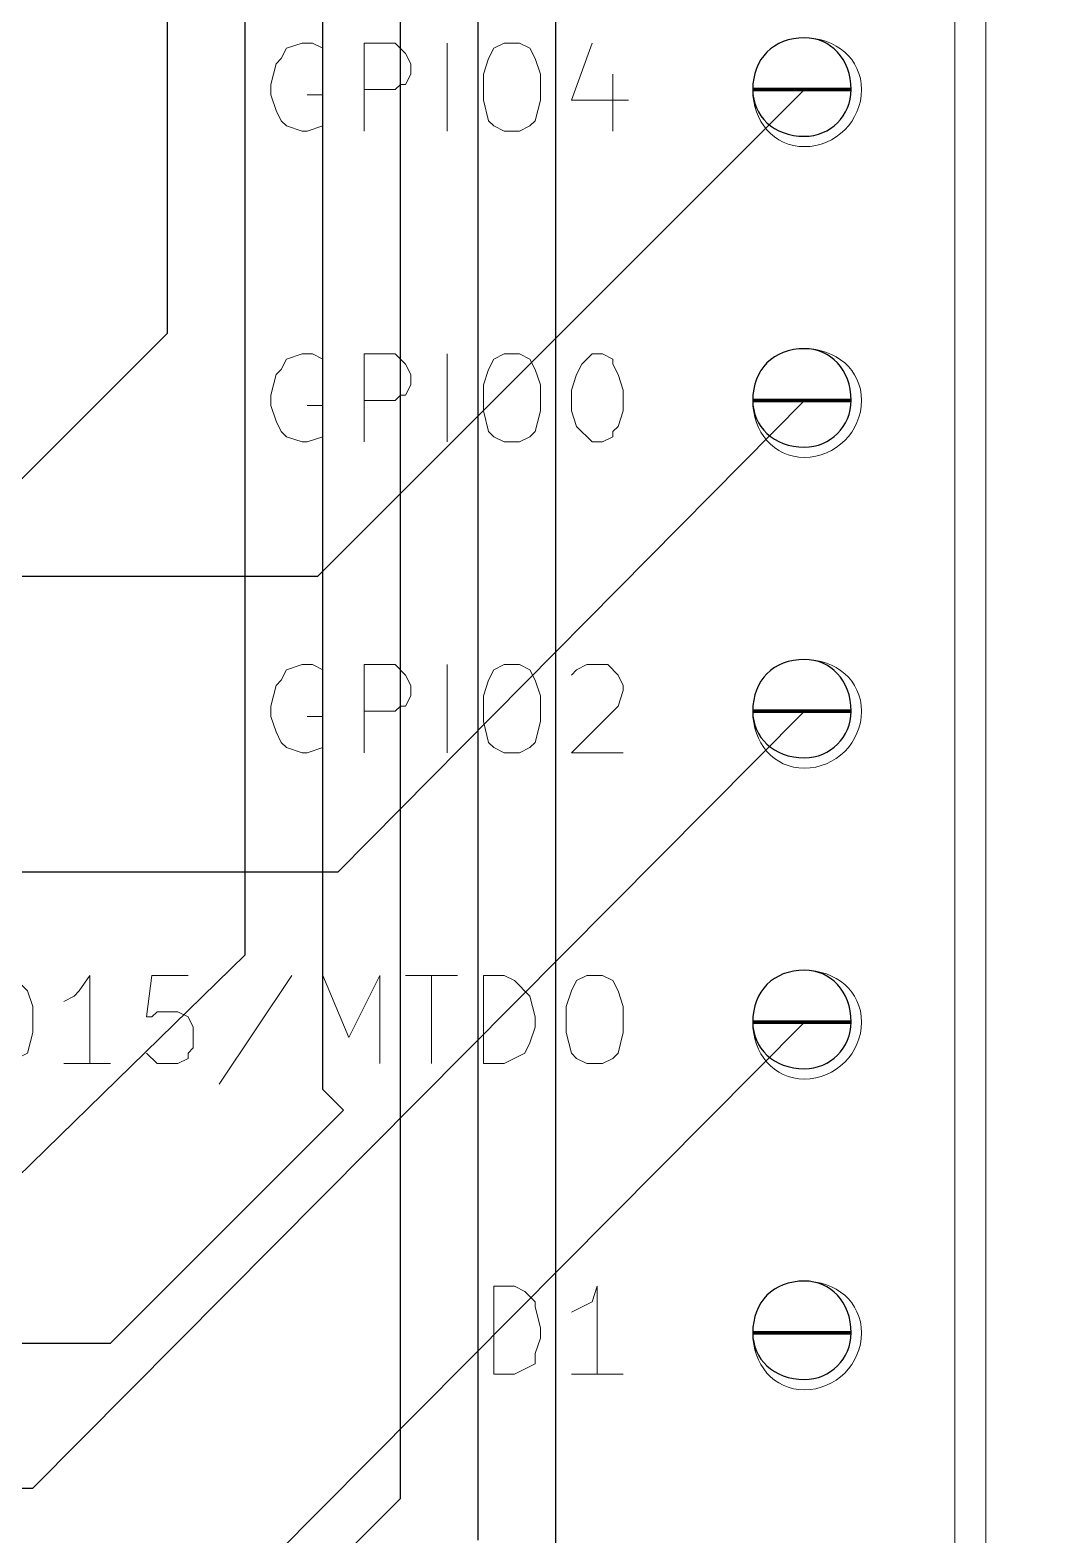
# Model space of a CAD drawing. Header units: centimetres. Extents: x -14.7 to 16.9, y -14.9 to 2.2.
# Drawn here: x -9.094 to -8.251, y -11.931 to -10.701 of the extents above; entities that cross this region are included whole.
import ezdxf

# ---------------------------------------------------------------- set-up
doc = ezdxf.new("R2010")
doc.units = ezdxf.units.CM
doc.header["$MEASUREMENT"] = 0
doc.layers.add('Layer 1', color=7, linetype='Continuous')

msp = doc.modelspace()

# ---------------------------------------------------------------- linework, layer by layer
at = {"layer": 'Layer 1', "lineweight": 53}
msp.add_open_spline([(-13.7, -13.2), (-13.7, -13.2), (-13.7, -6.8), (-13.7, -6.8), (-13.7, -6.8), (-13.7, -6.52386), (-13.47614, -6.3), (-13.2, -6.3), (-13.2, -6.3), (-13.2, -6.3), (-6.8, -6.3), (-6.8, -6.3), (-6.8, -6.3), (-6.52386, -6.3), (-6.3, -6.52386), (-6.3, -6.8), (-6.3, -6.8), (-6.3, -6.8), (-6.3, -13.2), (-6.3, -13.2), (-6.3, -13.2), (-6.3, -13.47614), (-6.52386, -13.7), (-6.8, -13.7), (-6.8, -13.7), (-6.8, -13.7), (-13.2, -13.7), (-13.2, -13.7), (-13.2, -13.7), (-13.47614, -13.7), (-13.7, -13.47614), (-13.7, -13.2)], degree=3, knots=[0, 0, 0, 0, 0.1111111, 0.1111111, 0.1111111, 0.1111111, 0.2222222, 0.2222222, 0.2222222, 0.2222222, 0.3333333, 0.3333333, 0.3333333, 0.3333333, 0.4444444, 0.4444444, 0.4444444, 0.4444444, 0.5555556, 0.5555556, 0.5555556, 0.5555556, 0.6666667, 0.6666667, 0.6666667, 0.6666667, 0.7777778, 0.7777778, 0.7777778, 0.7777778, 1, 1, 1, 1], dxfattribs=at)
at = {"layer": 'Layer 1', "color": 41, "lineweight": 13}
msp.add_open_spline([(-8.31302, -12.38389), (-8.31302, -12.38389), (-8.31302, -7.59599), (-8.31302, -7.59599)], degree=3, dxfattribs=at)
at = {"layer": 'Layer 1', "color": 253, "lineweight": 9}
msp.add_open_spline([(-8.33841, -7.61716), (-8.33841, -7.61716), (-8.33841, -12.35849), (-8.33841, -12.35849)], degree=3, dxfattribs=at)
at = {"layer": 'Layer 1', "color": 22, "lineweight": 25}
for points in [[(-8.98188, -10.94879), (-8.98188, -10.94879), (-8.98188, -9.49676), (-8.98188, -9.49676)], [(-8.91838, -11.45679), (-8.91838, -11.45679), (-8.91838, -9.94126), (-8.91838, -9.94126)], [(-8.85488, -11.56686), (-8.85488, -11.56686), (-8.85488, -10.13176), (-8.85488, -10.13176)], [(-8.79138, -11.90129), (-8.79138, -11.90129), (-8.79138, -10.32226), (-8.79138, -10.32226)], [(-8.72788, -11.93516), (-8.72788, -11.93516), (-8.72788, -10.50429), (-8.72788, -10.50429)], [(-8.66438, -12.12566), (-8.66438, -12.12566), (-8.66438, -10.69479), (-8.66438, -10.69479)], [(-9.18085, -11.14776), (-9.18085, -11.14776), (-8.98188, -10.94879), (-8.98188, -10.94879)], [(-9.10465, -11.63882), (-9.10465, -11.63882), (-8.91838, -11.45679), (-8.91838, -11.45679)], [(-8.83795, -11.58379), (-8.83795, -11.58379), (-8.85488, -11.56686), (-8.85488, -11.56686)], [(-9.02845, -11.77429), (-9.02845, -11.77429), (-8.83795, -11.58379), (-8.83795, -11.58379)], [(-9.48988, -11.77429), (-9.48988, -11.77429), (-9.02845, -11.77429), (-9.02845, -11.77429)], [(-8.91838, -12.02829), (-8.91838, -12.02829), (-8.79138, -11.90129), (-8.79138, -11.90129)]]:
    msp.add_open_spline(points, degree=3, dxfattribs=at)
at = {"layer": 'Layer 1', "color": 40, "lineweight": 5}
for points in [[(-8.41461, -10.74982), (-8.41461, -10.77522), (-8.43578, -10.79639), (-8.46118, -10.79639), (-8.46118, -10.79639), (-8.48658, -10.79639), (-8.50351, -10.77522), (-8.50351, -10.74982), (-8.50351, -10.74982), (-8.50351, -10.72442), (-8.48658, -10.70749), (-8.46118, -10.70749), (-8.46118, -10.70749), (-8.43578, -10.70749), (-8.41461, -10.72442), (-8.41461, -10.74982)], [(-8.41461, -11.00382), (-8.41461, -11.02922), (-8.43578, -11.05039), (-8.46118, -11.05039), (-8.46118, -11.05039), (-8.48658, -11.05039), (-8.50351, -11.02922), (-8.50351, -11.00382), (-8.50351, -11.00382), (-8.50351, -10.97842), (-8.48658, -10.96149), (-8.46118, -10.96149), (-8.46118, -10.96149), (-8.43578, -10.96149), (-8.41461, -10.97842), (-8.41461, -11.00382)], [(-8.41461, -11.25782), (-8.41461, -11.28322), (-8.43578, -11.30439), (-8.46118, -11.30439), (-8.46118, -11.30439), (-8.48658, -11.30439), (-8.50351, -11.28322), (-8.50351, -11.25782), (-8.50351, -11.25782), (-8.50351, -11.23242), (-8.48658, -11.21549), (-8.46118, -11.21549), (-8.46118, -11.21549), (-8.43578, -11.21549), (-8.41461, -11.23242), (-8.41461, -11.25782)], [(-8.41461, -11.51182), (-8.41461, -11.53722), (-8.43578, -11.55839), (-8.46118, -11.55839), (-8.46118, -11.55839), (-8.48658, -11.55839), (-8.50351, -11.53722), (-8.50351, -11.51182), (-8.50351, -11.51182), (-8.50351, -11.48642), (-8.48658, -11.46949), (-8.46118, -11.46949), (-8.46118, -11.46949), (-8.43578, -11.46949), (-8.41461, -11.48642), (-8.41461, -11.51182)], [(-8.41461, -11.76582), (-8.41461, -11.79122), (-8.43578, -11.81239), (-8.46118, -11.81239), (-8.46118, -11.81239), (-8.48658, -11.81239), (-8.50351, -11.79122), (-8.50351, -11.76582), (-8.50351, -11.76582), (-8.50351, -11.74042), (-8.48658, -11.72349), (-8.46118, -11.72349), (-8.46118, -11.72349), (-8.43578, -11.72349), (-8.41461, -11.74042), (-8.41461, -11.76582)]]:
    msp.add_open_spline(points, degree=3, knots=[0, 0, 0, 0, 0.2, 0.2, 0.2, 0.2, 0.4, 0.4, 0.4, 0.4, 0.6, 0.6, 0.6, 0.6, 1, 1, 1, 1], dxfattribs=at)
at = {"layer": 'Layer 1'}
for points in [[(-8.42308, -10.74982), (-8.42308, -10.77099), (-8.44001, -10.78792), (-8.46118, -10.78792), (-8.46118, -10.78792), (-8.48658, -10.78792), (-8.50351, -10.77099), (-8.50351, -10.74982), (-8.50351, -10.74982), (-8.50351, -10.72442), (-8.48658, -10.70749), (-8.46118, -10.70749), (-8.46118, -10.70749), (-8.44001, -10.70749), (-8.42308, -10.72442), (-8.42308, -10.74982)], [(-8.42308, -11.00382), (-8.42308, -11.02499), (-8.44001, -11.04192), (-8.46118, -11.04192), (-8.46118, -11.04192), (-8.48658, -11.04192), (-8.50351, -11.02499), (-8.50351, -11.00382), (-8.50351, -11.00382), (-8.50351, -10.97842), (-8.48658, -10.96149), (-8.46118, -10.96149), (-8.46118, -10.96149), (-8.44001, -10.96149), (-8.42308, -10.97842), (-8.42308, -11.00382)], [(-8.42308, -11.25782), (-8.42308, -11.27899), (-8.44001, -11.29592), (-8.46118, -11.29592), (-8.46118, -11.29592), (-8.48658, -11.29592), (-8.50351, -11.27899), (-8.50351, -11.25782), (-8.50351, -11.25782), (-8.50351, -11.23242), (-8.48658, -11.21549), (-8.46118, -11.21549), (-8.46118, -11.21549), (-8.44001, -11.21549), (-8.42308, -11.23242), (-8.42308, -11.25782)], [(-8.42308, -11.51182), (-8.42308, -11.53299), (-8.44001, -11.54992), (-8.46118, -11.54992), (-8.46118, -11.54992), (-8.48658, -11.54992), (-8.50351, -11.53299), (-8.50351, -11.51182), (-8.50351, -11.51182), (-8.50351, -11.48642), (-8.48658, -11.46949), (-8.46118, -11.46949), (-8.46118, -11.46949), (-8.44001, -11.46949), (-8.42308, -11.48642), (-8.42308, -11.51182)], [(-8.42308, -11.76582), (-8.42308, -11.78699), (-8.44001, -11.80392), (-8.46118, -11.80392), (-8.46118, -11.80392), (-8.48658, -11.80392), (-8.50351, -11.78699), (-8.50351, -11.76582), (-8.50351, -11.76582), (-8.50351, -11.74042), (-8.48658, -11.72349), (-8.46118, -11.72349), (-8.46118, -11.72349), (-8.44001, -11.72349), (-8.42308, -11.74042), (-8.42308, -11.76582)]]:
    msp.add_open_spline(points, degree=3, knots=[0, 0, 0, 0, 0.2, 0.2, 0.2, 0.2, 0.4, 0.4, 0.4, 0.4, 0.6, 0.6, 0.6, 0.6, 1, 1, 1, 1], dxfattribs=at)
at = {"layer": 'Layer 1', "color": 41, "lineweight": 18}
for points, knots in [([(-8.85488, -10.71596), (-8.85488, -10.71596), (-8.86335, -10.71172), (-8.86335, -10.71172), (-8.86335, -10.71172), (-8.86335, -10.71172), (-8.87182, -10.71172), (-8.87182, -10.71172), (-8.87182, -10.71172), (-8.87182, -10.71172), (-8.88452, -10.71596), (-8.88452, -10.71596), (-8.88452, -10.71596), (-8.88452, -10.71596), (-8.88875, -10.72442), (-8.88875, -10.72442), (-8.88875, -10.72442), (-8.88875, -10.72442), (-8.89298, -10.72866), (-8.89298, -10.72866), (-8.89298, -10.72866), (-8.89298, -10.72866), (-8.89722, -10.74559), (-8.89722, -10.74559), (-8.89722, -10.74559), (-8.89722, -10.74559), (-8.89722, -10.75406), (-8.89722, -10.75406), (-8.89722, -10.75406), (-8.89722, -10.75406), (-8.89298, -10.76676), (-8.89298, -10.76676), (-8.89298, -10.76676), (-8.89298, -10.76676), (-8.88875, -10.77522), (-8.88875, -10.77522), (-8.88875, -10.77522), (-8.88875, -10.77522), (-8.88452, -10.77946), (-8.88452, -10.77946), (-8.88452, -10.77946), (-8.88452, -10.77946), (-8.87182, -10.78369), (-8.87182, -10.78369), (-8.87182, -10.78369), (-8.87182, -10.78369), (-8.86758, -10.78369), (-8.86758, -10.78369), (-8.86758, -10.78369), (-8.86758, -10.78369), (-8.85488, -10.77946), (-8.85488, -10.77946), (-8.85488, -10.77946), (-8.85488, -10.77946), (-8.85488, -10.75406), (-8.85488, -10.75406), (-8.85488, -10.75406), (-8.85488, -10.75406), (-8.86758, -10.75406), (-8.86758, -10.75406)], [0, 0, 0, 0, 0.0625, 0.0625, 0.0625, 0.0625, 0.125, 0.125, 0.125, 0.125, 0.1875, 0.1875, 0.1875, 0.1875, 0.25, 0.25, 0.25, 0.25, 0.3125, 0.3125, 0.3125, 0.3125, 0.375, 0.375, 0.375, 0.375, 0.4375, 0.4375, 0.4375, 0.4375, 0.5, 0.5, 0.5, 0.5, 0.5625, 0.5625, 0.5625, 0.5625, 0.625, 0.625, 0.625, 0.625, 0.6875, 0.6875, 0.6875, 0.6875, 0.75, 0.75, 0.75, 0.75, 0.8125, 0.8125, 0.8125, 0.8125, 0.875, 0.875, 0.875, 0.875, 1, 1, 1, 1]), ([(-8.82101, -10.78369), (-8.82101, -10.78369), (-8.82101, -10.71172), (-8.82101, -10.71172), (-8.82101, -10.71172), (-8.82101, -10.71172), (-8.79561, -10.71172), (-8.79561, -10.71172), (-8.79561, -10.71172), (-8.79561, -10.71172), (-8.78715, -10.72019), (-8.78715, -10.72019), (-8.78715, -10.72019), (-8.78715, -10.72019), (-8.78291, -10.72866), (-8.78291, -10.72866), (-8.78291, -10.72866), (-8.78291, -10.72866), (-8.78291, -10.73712), (-8.78291, -10.73712), (-8.78291, -10.73712), (-8.78291, -10.73712), (-8.78715, -10.74559), (-8.78715, -10.74559), (-8.78715, -10.74559), (-8.78715, -10.74559), (-8.79138, -10.74559), (-8.79138, -10.74559), (-8.79138, -10.74559), (-8.79138, -10.74559), (-8.79561, -10.74982), (-8.79561, -10.74982), (-8.79561, -10.74982), (-8.79561, -10.74982), (-8.82101, -10.74982), (-8.82101, -10.74982)], [0, 0, 0, 0, 0.1, 0.1, 0.1, 0.1, 0.2, 0.2, 0.2, 0.2, 0.3, 0.3, 0.3, 0.3, 0.4, 0.4, 0.4, 0.4, 0.5, 0.5, 0.5, 0.5, 0.6, 0.6, 0.6, 0.6, 0.7, 0.7, 0.7, 0.7, 0.8, 0.8, 0.8, 0.8, 1, 1, 1, 1]), ([(-8.70672, -10.71172), (-8.70672, -10.71172), (-8.69402, -10.71172), (-8.69402, -10.71172), (-8.69402, -10.71172), (-8.69402, -10.71172), (-8.68555, -10.71596), (-8.68555, -10.71596), (-8.68555, -10.71596), (-8.68555, -10.71596), (-8.68132, -10.72442), (-8.68132, -10.72442), (-8.68132, -10.72442), (-8.68132, -10.72442), (-8.67708, -10.73712), (-8.67708, -10.73712), (-8.67708, -10.73712), (-8.67708, -10.73712), (-8.67708, -10.75829), (-8.67708, -10.75829), (-8.67708, -10.75829), (-8.67708, -10.75829), (-8.68132, -10.77522), (-8.68132, -10.77522), (-8.68132, -10.77522), (-8.68132, -10.77522), (-8.68555, -10.77946), (-8.68555, -10.77946), (-8.68555, -10.77946), (-8.68555, -10.77946), (-8.69402, -10.78369), (-8.69402, -10.78369), (-8.69402, -10.78369), (-8.69402, -10.78369), (-8.70672, -10.78369), (-8.70672, -10.78369), (-8.70672, -10.78369), (-8.70672, -10.78369), (-8.71518, -10.77946), (-8.71518, -10.77946), (-8.71518, -10.77946), (-8.71518, -10.77946), (-8.71942, -10.77522), (-8.71942, -10.77522), (-8.71942, -10.77522), (-8.71942, -10.77522), (-8.72365, -10.75829), (-8.72365, -10.75829), (-8.72365, -10.75829), (-8.72365, -10.75829), (-8.72365, -10.73712), (-8.72365, -10.73712), (-8.72365, -10.73712), (-8.72365, -10.73712), (-8.71942, -10.72442), (-8.71942, -10.72442), (-8.71942, -10.72442), (-8.71942, -10.72442), (-8.71518, -10.71596), (-8.71518, -10.71596), (-8.71518, -10.71596), (-8.71518, -10.71596), (-8.70672, -10.71172), (-8.70672, -10.71172)], [0, 0, 0, 0, 0.0588235, 0.0588235, 0.0588235, 0.0588235, 0.1176471, 0.1176471, 0.1176471, 0.1176471, 0.1764706, 0.1764706, 0.1764706, 0.1764706, 0.2352941, 0.2352941, 0.2352941, 0.2352941, 0.2941176, 0.2941176, 0.2941176, 0.2941176, 0.3529412, 0.3529412, 0.3529412, 0.3529412, 0.4117647, 0.4117647, 0.4117647, 0.4117647, 0.4705882, 0.4705882, 0.4705882, 0.4705882, 0.5294118, 0.5294118, 0.5294118, 0.5294118, 0.5882353, 0.5882353, 0.5882353, 0.5882353, 0.6470588, 0.6470588, 0.6470588, 0.6470588, 0.7058824, 0.7058824, 0.7058824, 0.7058824, 0.7647059, 0.7647059, 0.7647059, 0.7647059, 0.8235294, 0.8235294, 0.8235294, 0.8235294, 0.8823529, 0.8823529, 0.8823529, 0.8823529, 1, 1, 1, 1]), ([(-8.63475, -10.71172), (-8.63475, -10.71172), (-8.65168, -10.75829), (-8.65168, -10.75829), (-8.65168, -10.75829), (-8.65168, -10.75829), (-8.60512, -10.75829), (-8.60512, -10.75829)], [0, 0, 0, 0, 0.3333333, 0.3333333, 0.3333333, 0.3333333, 1, 1, 1, 1]), ([(-8.85488, -10.96996), (-8.85488, -10.96996), (-8.86335, -10.96572), (-8.86335, -10.96572), (-8.86335, -10.96572), (-8.86335, -10.96572), (-8.87182, -10.96572), (-8.87182, -10.96572), (-8.87182, -10.96572), (-8.87182, -10.96572), (-8.88452, -10.96996), (-8.88452, -10.96996), (-8.88452, -10.96996), (-8.88452, -10.96996), (-8.88875, -10.97842), (-8.88875, -10.97842), (-8.88875, -10.97842), (-8.88875, -10.97842), (-8.89298, -10.98266), (-8.89298, -10.98266), (-8.89298, -10.98266), (-8.89298, -10.98266), (-8.89722, -10.99959), (-8.89722, -10.99959), (-8.89722, -10.99959), (-8.89722, -10.99959), (-8.89722, -11.00806), (-8.89722, -11.00806), (-8.89722, -11.00806), (-8.89722, -11.00806), (-8.89298, -11.02076), (-8.89298, -11.02076), (-8.89298, -11.02076), (-8.89298, -11.02076), (-8.88875, -11.02922), (-8.88875, -11.02922), (-8.88875, -11.02922), (-8.88875, -11.02922), (-8.88452, -11.03346), (-8.88452, -11.03346), (-8.88452, -11.03346), (-8.88452, -11.03346), (-8.87182, -11.03769), (-8.87182, -11.03769), (-8.87182, -11.03769), (-8.87182, -11.03769), (-8.86758, -11.03769), (-8.86758, -11.03769), (-8.86758, -11.03769), (-8.86758, -11.03769), (-8.85488, -11.03346), (-8.85488, -11.03346), (-8.85488, -11.03346), (-8.85488, -11.03346), (-8.85488, -11.00806), (-8.85488, -11.00806), (-8.85488, -11.00806), (-8.85488, -11.00806), (-8.86758, -11.00806), (-8.86758, -11.00806)], [0, 0, 0, 0, 0.0625, 0.0625, 0.0625, 0.0625, 0.125, 0.125, 0.125, 0.125, 0.1875, 0.1875, 0.1875, 0.1875, 0.25, 0.25, 0.25, 0.25, 0.3125, 0.3125, 0.3125, 0.3125, 0.375, 0.375, 0.375, 0.375, 0.4375, 0.4375, 0.4375, 0.4375, 0.5, 0.5, 0.5, 0.5, 0.5625, 0.5625, 0.5625, 0.5625, 0.625, 0.625, 0.625, 0.625, 0.6875, 0.6875, 0.6875, 0.6875, 0.75, 0.75, 0.75, 0.75, 0.8125, 0.8125, 0.8125, 0.8125, 0.875, 0.875, 0.875, 0.875, 1, 1, 1, 1]), ([(-8.82101, -11.03769), (-8.82101, -11.03769), (-8.82101, -10.96572), (-8.82101, -10.96572), (-8.82101, -10.96572), (-8.82101, -10.96572), (-8.79561, -10.96572), (-8.79561, -10.96572), (-8.79561, -10.96572), (-8.79561, -10.96572), (-8.78715, -10.97419), (-8.78715, -10.97419), (-8.78715, -10.97419), (-8.78715, -10.97419), (-8.78291, -10.98266), (-8.78291, -10.98266), (-8.78291, -10.98266), (-8.78291, -10.98266), (-8.78291, -10.99112), (-8.78291, -10.99112), (-8.78291, -10.99112), (-8.78291, -10.99112), (-8.78715, -10.99959), (-8.78715, -10.99959), (-8.78715, -10.99959), (-8.78715, -10.99959), (-8.79138, -10.99959), (-8.79138, -10.99959), (-8.79138, -10.99959), (-8.79138, -10.99959), (-8.79561, -11.00382), (-8.79561, -11.00382), (-8.79561, -11.00382), (-8.79561, -11.00382), (-8.82101, -11.00382), (-8.82101, -11.00382)], [0, 0, 0, 0, 0.1, 0.1, 0.1, 0.1, 0.2, 0.2, 0.2, 0.2, 0.3, 0.3, 0.3, 0.3, 0.4, 0.4, 0.4, 0.4, 0.5, 0.5, 0.5, 0.5, 0.6, 0.6, 0.6, 0.6, 0.7, 0.7, 0.7, 0.7, 0.8, 0.8, 0.8, 0.8, 1, 1, 1, 1]), ([(-8.70672, -10.96572), (-8.70672, -10.96572), (-8.69402, -10.96572), (-8.69402, -10.96572), (-8.69402, -10.96572), (-8.69402, -10.96572), (-8.68555, -10.96996), (-8.68555, -10.96996), (-8.68555, -10.96996), (-8.68555, -10.96996), (-8.68132, -10.97842), (-8.68132, -10.97842), (-8.68132, -10.97842), (-8.68132, -10.97842), (-8.67708, -10.99112), (-8.67708, -10.99112), (-8.67708, -10.99112), (-8.67708, -10.99112), (-8.67708, -11.01229), (-8.67708, -11.01229), (-8.67708, -11.01229), (-8.67708, -11.01229), (-8.68132, -11.02922), (-8.68132, -11.02922), (-8.68132, -11.02922), (-8.68132, -11.02922), (-8.68555, -11.03346), (-8.68555, -11.03346), (-8.68555, -11.03346), (-8.68555, -11.03346), (-8.69402, -11.03769), (-8.69402, -11.03769), (-8.69402, -11.03769), (-8.69402, -11.03769), (-8.70672, -11.03769), (-8.70672, -11.03769), (-8.70672, -11.03769), (-8.70672, -11.03769), (-8.71518, -11.03346), (-8.71518, -11.03346), (-8.71518, -11.03346), (-8.71518, -11.03346), (-8.71942, -11.02922), (-8.71942, -11.02922), (-8.71942, -11.02922), (-8.71942, -11.02922), (-8.72365, -11.01229), (-8.72365, -11.01229), (-8.72365, -11.01229), (-8.72365, -11.01229), (-8.72365, -10.99112), (-8.72365, -10.99112), (-8.72365, -10.99112), (-8.72365, -10.99112), (-8.71942, -10.97842), (-8.71942, -10.97842), (-8.71942, -10.97842), (-8.71942, -10.97842), (-8.71518, -10.96996), (-8.71518, -10.96996), (-8.71518, -10.96996), (-8.71518, -10.96996), (-8.70672, -10.96572), (-8.70672, -10.96572)], [0, 0, 0, 0, 0.0588235, 0.0588235, 0.0588235, 0.0588235, 0.1176471, 0.1176471, 0.1176471, 0.1176471, 0.1764706, 0.1764706, 0.1764706, 0.1764706, 0.2352941, 0.2352941, 0.2352941, 0.2352941, 0.2941176, 0.2941176, 0.2941176, 0.2941176, 0.3529412, 0.3529412, 0.3529412, 0.3529412, 0.4117647, 0.4117647, 0.4117647, 0.4117647, 0.4705882, 0.4705882, 0.4705882, 0.4705882, 0.5294118, 0.5294118, 0.5294118, 0.5294118, 0.5882353, 0.5882353, 0.5882353, 0.5882353, 0.6470588, 0.6470588, 0.6470588, 0.6470588, 0.7058824, 0.7058824, 0.7058824, 0.7058824, 0.7647059, 0.7647059, 0.7647059, 0.7647059, 0.8235294, 0.8235294, 0.8235294, 0.8235294, 0.8823529, 0.8823529, 0.8823529, 0.8823529, 1, 1, 1, 1]), ([(-8.63475, -10.96572), (-8.63475, -10.96572), (-8.62628, -10.96572), (-8.62628, -10.96572), (-8.62628, -10.96572), (-8.62628, -10.96572), (-8.61781, -10.96996), (-8.61781, -10.96996), (-8.61781, -10.96996), (-8.61781, -10.96996), (-8.61781, -10.97419), (-8.61781, -10.97419), (-8.61781, -10.97419), (-8.61781, -10.97419), (-8.61358, -10.98266), (-8.61358, -10.98266), (-8.61358, -10.98266), (-8.61358, -10.98266), (-8.60935, -10.99536), (-8.60935, -10.99536), (-8.60935, -10.99536), (-8.60935, -10.99536), (-8.60935, -11.01229), (-8.60935, -11.01229), (-8.60935, -11.01229), (-8.60935, -11.01229), (-8.61358, -11.02499), (-8.61358, -11.02499), (-8.61358, -11.02499), (-8.61358, -11.02499), (-8.61781, -11.02922), (-8.61781, -11.02922), (-8.61781, -11.02922), (-8.61781, -11.02922), (-8.61781, -11.03346), (-8.61781, -11.03346), (-8.61781, -11.03346), (-8.61781, -11.03346), (-8.62628, -11.03769), (-8.62628, -11.03769), (-8.62628, -11.03769), (-8.62628, -11.03769), (-8.63475, -11.03769), (-8.63475, -11.03769), (-8.63475, -11.03769), (-8.63475, -11.03769), (-8.64745, -11.02499), (-8.64745, -11.02499), (-8.64745, -11.02499), (-8.64745, -11.02499), (-8.65168, -11.01229), (-8.65168, -11.01229), (-8.65168, -11.01229), (-8.65168, -11.01229), (-8.65168, -10.99536), (-8.65168, -10.99536), (-8.65168, -10.99536), (-8.65168, -10.99536), (-8.64745, -10.98266), (-8.64745, -10.98266), (-8.64745, -10.98266), (-8.64745, -10.98266), (-8.64321, -10.97419), (-8.64321, -10.97419), (-8.64321, -10.97419), (-8.64321, -10.97419), (-8.63475, -10.96572), (-8.63475, -10.96572)], [0, 0, 0, 0, 0.0555556, 0.0555556, 0.0555556, 0.0555556, 0.1111111, 0.1111111, 0.1111111, 0.1111111, 0.1666667, 0.1666667, 0.1666667, 0.1666667, 0.2222222, 0.2222222, 0.2222222, 0.2222222, 0.2777778, 0.2777778, 0.2777778, 0.2777778, 0.3333333, 0.3333333, 0.3333333, 0.3333333, 0.3888889, 0.3888889, 0.3888889, 0.3888889, 0.4444444, 0.4444444, 0.4444444, 0.4444444, 0.5, 0.5, 0.5, 0.5, 0.5555556, 0.5555556, 0.5555556, 0.5555556, 0.6111111, 0.6111111, 0.6111111, 0.6111111, 0.6666667, 0.6666667, 0.6666667, 0.6666667, 0.7222222, 0.7222222, 0.7222222, 0.7222222, 0.7777778, 0.7777778, 0.7777778, 0.7777778, 0.8333333, 0.8333333, 0.8333333, 0.8333333, 0.8888889, 0.8888889, 0.8888889, 0.8888889, 1, 1, 1, 1]), ([(-8.85488, -11.22396), (-8.85488, -11.22396), (-8.86335, -11.21972), (-8.86335, -11.21972), (-8.86335, -11.21972), (-8.86335, -11.21972), (-8.87182, -11.21972), (-8.87182, -11.21972), (-8.87182, -11.21972), (-8.87182, -11.21972), (-8.88452, -11.22396), (-8.88452, -11.22396), (-8.88452, -11.22396), (-8.88452, -11.22396), (-8.88875, -11.23242), (-8.88875, -11.23242), (-8.88875, -11.23242), (-8.88875, -11.23242), (-8.89298, -11.23666), (-8.89298, -11.23666), (-8.89298, -11.23666), (-8.89298, -11.23666), (-8.89722, -11.25359), (-8.89722, -11.25359), (-8.89722, -11.25359), (-8.89722, -11.25359), (-8.89722, -11.26206), (-8.89722, -11.26206), (-8.89722, -11.26206), (-8.89722, -11.26206), (-8.89298, -11.27476), (-8.89298, -11.27476), (-8.89298, -11.27476), (-8.89298, -11.27476), (-8.88875, -11.28322), (-8.88875, -11.28322), (-8.88875, -11.28322), (-8.88875, -11.28322), (-8.88452, -11.28746), (-8.88452, -11.28746), (-8.88452, -11.28746), (-8.88452, -11.28746), (-8.87182, -11.29169), (-8.87182, -11.29169), (-8.87182, -11.29169), (-8.87182, -11.29169), (-8.86758, -11.29169), (-8.86758, -11.29169), (-8.86758, -11.29169), (-8.86758, -11.29169), (-8.85488, -11.28746), (-8.85488, -11.28746), (-8.85488, -11.28746), (-8.85488, -11.28746), (-8.85488, -11.26206), (-8.85488, -11.26206), (-8.85488, -11.26206), (-8.85488, -11.26206), (-8.86758, -11.26206), (-8.86758, -11.26206)], [0, 0, 0, 0, 0.0625, 0.0625, 0.0625, 0.0625, 0.125, 0.125, 0.125, 0.125, 0.1875, 0.1875, 0.1875, 0.1875, 0.25, 0.25, 0.25, 0.25, 0.3125, 0.3125, 0.3125, 0.3125, 0.375, 0.375, 0.375, 0.375, 0.4375, 0.4375, 0.4375, 0.4375, 0.5, 0.5, 0.5, 0.5, 0.5625, 0.5625, 0.5625, 0.5625, 0.625, 0.625, 0.625, 0.625, 0.6875, 0.6875, 0.6875, 0.6875, 0.75, 0.75, 0.75, 0.75, 0.8125, 0.8125, 0.8125, 0.8125, 0.875, 0.875, 0.875, 0.875, 1, 1, 1, 1]), ([(-8.82101, -11.29169), (-8.82101, -11.29169), (-8.82101, -11.21972), (-8.82101, -11.21972), (-8.82101, -11.21972), (-8.82101, -11.21972), (-8.79561, -11.21972), (-8.79561, -11.21972), (-8.79561, -11.21972), (-8.79561, -11.21972), (-8.78715, -11.22819), (-8.78715, -11.22819), (-8.78715, -11.22819), (-8.78715, -11.22819), (-8.78291, -11.23666), (-8.78291, -11.23666), (-8.78291, -11.23666), (-8.78291, -11.23666), (-8.78291, -11.24512), (-8.78291, -11.24512), (-8.78291, -11.24512), (-8.78291, -11.24512), (-8.78715, -11.25359), (-8.78715, -11.25359), (-8.78715, -11.25359), (-8.78715, -11.25359), (-8.79138, -11.25359), (-8.79138, -11.25359), (-8.79138, -11.25359), (-8.79138, -11.25359), (-8.79561, -11.25782), (-8.79561, -11.25782), (-8.79561, -11.25782), (-8.79561, -11.25782), (-8.82101, -11.25782), (-8.82101, -11.25782)], [0, 0, 0, 0, 0.1, 0.1, 0.1, 0.1, 0.2, 0.2, 0.2, 0.2, 0.3, 0.3, 0.3, 0.3, 0.4, 0.4, 0.4, 0.4, 0.5, 0.5, 0.5, 0.5, 0.6, 0.6, 0.6, 0.6, 0.7, 0.7, 0.7, 0.7, 0.8, 0.8, 0.8, 0.8, 1, 1, 1, 1]), ([(-8.70672, -11.21972), (-8.70672, -11.21972), (-8.69402, -11.21972), (-8.69402, -11.21972), (-8.69402, -11.21972), (-8.69402, -11.21972), (-8.68555, -11.22396), (-8.68555, -11.22396), (-8.68555, -11.22396), (-8.68555, -11.22396), (-8.68132, -11.23242), (-8.68132, -11.23242), (-8.68132, -11.23242), (-8.68132, -11.23242), (-8.67708, -11.24512), (-8.67708, -11.24512), (-8.67708, -11.24512), (-8.67708, -11.24512), (-8.67708, -11.26629), (-8.67708, -11.26629), (-8.67708, -11.26629), (-8.67708, -11.26629), (-8.68132, -11.28322), (-8.68132, -11.28322), (-8.68132, -11.28322), (-8.68132, -11.28322), (-8.68555, -11.28746), (-8.68555, -11.28746), (-8.68555, -11.28746), (-8.68555, -11.28746), (-8.69402, -11.29169), (-8.69402, -11.29169), (-8.69402, -11.29169), (-8.69402, -11.29169), (-8.70672, -11.29169), (-8.70672, -11.29169), (-8.70672, -11.29169), (-8.70672, -11.29169), (-8.71518, -11.28746), (-8.71518, -11.28746), (-8.71518, -11.28746), (-8.71518, -11.28746), (-8.71942, -11.28322), (-8.71942, -11.28322), (-8.71942, -11.28322), (-8.71942, -11.28322), (-8.72365, -11.26629), (-8.72365, -11.26629), (-8.72365, -11.26629), (-8.72365, -11.26629), (-8.72365, -11.24512), (-8.72365, -11.24512), (-8.72365, -11.24512), (-8.72365, -11.24512), (-8.71942, -11.23242), (-8.71942, -11.23242), (-8.71942, -11.23242), (-8.71942, -11.23242), (-8.71518, -11.22396), (-8.71518, -11.22396), (-8.71518, -11.22396), (-8.71518, -11.22396), (-8.70672, -11.21972), (-8.70672, -11.21972)], [0, 0, 0, 0, 0.0588235, 0.0588235, 0.0588235, 0.0588235, 0.1176471, 0.1176471, 0.1176471, 0.1176471, 0.1764706, 0.1764706, 0.1764706, 0.1764706, 0.2352941, 0.2352941, 0.2352941, 0.2352941, 0.2941176, 0.2941176, 0.2941176, 0.2941176, 0.3529412, 0.3529412, 0.3529412, 0.3529412, 0.4117647, 0.4117647, 0.4117647, 0.4117647, 0.4705882, 0.4705882, 0.4705882, 0.4705882, 0.5294118, 0.5294118, 0.5294118, 0.5294118, 0.5882353, 0.5882353, 0.5882353, 0.5882353, 0.6470588, 0.6470588, 0.6470588, 0.6470588, 0.7058824, 0.7058824, 0.7058824, 0.7058824, 0.7647059, 0.7647059, 0.7647059, 0.7647059, 0.8235294, 0.8235294, 0.8235294, 0.8235294, 0.8823529, 0.8823529, 0.8823529, 0.8823529, 1, 1, 1, 1]), ([(-8.65168, -11.22819), (-8.65168, -11.22819), (-8.64745, -11.22396), (-8.64745, -11.22396), (-8.64745, -11.22396), (-8.64745, -11.22396), (-8.63898, -11.21972), (-8.63898, -11.21972), (-8.63898, -11.21972), (-8.63898, -11.21972), (-8.62205, -11.21972), (-8.62205, -11.21972), (-8.62205, -11.21972), (-8.62205, -11.21972), (-8.61358, -11.22819), (-8.61358, -11.22819), (-8.61358, -11.22819), (-8.61358, -11.22819), (-8.60935, -11.23666), (-8.60935, -11.23666), (-8.60935, -11.23666), (-8.60935, -11.23666), (-8.60935, -11.24089), (-8.60935, -11.24089), (-8.60935, -11.24089), (-8.60935, -11.24089), (-8.61358, -11.25359), (-8.61358, -11.25359), (-8.61358, -11.25359), (-8.61358, -11.25359), (-8.65168, -11.29169), (-8.65168, -11.29169), (-8.65168, -11.29169), (-8.65168, -11.29169), (-8.60935, -11.29169), (-8.60935, -11.29169)], [0, 0, 0, 0, 0.1, 0.1, 0.1, 0.1, 0.2, 0.2, 0.2, 0.2, 0.3, 0.3, 0.3, 0.3, 0.4, 0.4, 0.4, 0.4, 0.5, 0.5, 0.5, 0.5, 0.6, 0.6, 0.6, 0.6, 0.7, 0.7, 0.7, 0.7, 0.8, 0.8, 0.8, 0.8, 1, 1, 1, 1]), ([(-9.12158, -11.47372), (-9.12158, -11.47372), (-9.10888, -11.47372), (-9.10888, -11.47372), (-9.10888, -11.47372), (-9.10888, -11.47372), (-9.09618, -11.48642), (-9.09618, -11.48642), (-9.09618, -11.48642), (-9.09618, -11.48642), (-9.09195, -11.49912), (-9.09195, -11.49912), (-9.09195, -11.49912), (-9.09195, -11.49912), (-9.09195, -11.52029), (-9.09195, -11.52029), (-9.09195, -11.52029), (-9.09195, -11.52029), (-9.09618, -11.53722), (-9.09618, -11.53722), (-9.09618, -11.53722), (-9.09618, -11.53722), (-9.10465, -11.54146), (-9.10465, -11.54146), (-9.10465, -11.54146), (-9.10465, -11.54146), (-9.10888, -11.54569), (-9.10888, -11.54569), (-9.10888, -11.54569), (-9.10888, -11.54569), (-9.12158, -11.54569), (-9.12158, -11.54569), (-9.12158, -11.54569), (-9.12158, -11.54569), (-9.13852, -11.53722), (-9.13852, -11.53722), (-9.13852, -11.53722), (-9.13852, -11.53722), (-9.13852, -11.48642), (-9.13852, -11.48642), (-9.13852, -11.48642), (-9.13852, -11.48642), (-9.13005, -11.47796), (-9.13005, -11.47796), (-9.13005, -11.47796), (-9.13005, -11.47796), (-9.12158, -11.47372), (-9.12158, -11.47372)], [0, 0, 0, 0, 0.0769231, 0.0769231, 0.0769231, 0.0769231, 0.1538462, 0.1538462, 0.1538462, 0.1538462, 0.2307692, 0.2307692, 0.2307692, 0.2307692, 0.3076923, 0.3076923, 0.3076923, 0.3076923, 0.3846154, 0.3846154, 0.3846154, 0.3846154, 0.4615385, 0.4615385, 0.4615385, 0.4615385, 0.5384615, 0.5384615, 0.5384615, 0.5384615, 0.6153846, 0.6153846, 0.6153846, 0.6153846, 0.6923077, 0.6923077, 0.6923077, 0.6923077, 0.7692308, 0.7692308, 0.7692308, 0.7692308, 0.8461538, 0.8461538, 0.8461538, 0.8461538, 1, 1, 1, 1]), ([(-9.04538, -11.54569), (-9.04538, -11.54569), (-9.04538, -11.47372), (-9.04538, -11.47372), (-9.04538, -11.47372), (-9.04538, -11.47372), (-9.05385, -11.48642), (-9.05385, -11.48642), (-9.05385, -11.48642), (-9.05385, -11.48642), (-9.05808, -11.49066), (-9.05808, -11.49066), (-9.05808, -11.49066), (-9.05808, -11.49066), (-9.06655, -11.49489), (-9.06655, -11.49489)], [0, 0, 0, 0, 0.2, 0.2, 0.2, 0.2, 0.4, 0.4, 0.4, 0.4, 0.6, 0.6, 0.6, 0.6, 1, 1, 1, 1]), ([(-8.96495, -11.47372), (-8.96495, -11.47372), (-8.99458, -11.47372), (-8.99458, -11.47372), (-8.99458, -11.47372), (-8.99458, -11.47372), (-8.99881, -11.50759), (-8.99881, -11.50759), (-8.99881, -11.50759), (-8.99881, -11.50759), (-8.99458, -11.50759), (-8.99458, -11.50759), (-8.99458, -11.50759), (-8.99458, -11.50759), (-8.99035, -11.50336), (-8.99035, -11.50336), (-8.99035, -11.50336), (-8.99035, -11.50336), (-8.97341, -11.50336), (-8.97341, -11.50336), (-8.97341, -11.50336), (-8.97341, -11.50336), (-8.96495, -11.50759), (-8.96495, -11.50759), (-8.96495, -11.50759), (-8.96495, -11.50759), (-8.96071, -11.51606), (-8.96071, -11.51606), (-8.96071, -11.51606), (-8.96071, -11.51606), (-8.96071, -11.53299), (-8.96071, -11.53299), (-8.96071, -11.53299), (-8.96071, -11.53299), (-8.96495, -11.53722), (-8.96495, -11.53722), (-8.96495, -11.53722), (-8.96495, -11.53722), (-8.96495, -11.54146), (-8.96495, -11.54146), (-8.96495, -11.54146), (-8.96495, -11.54146), (-8.97341, -11.54569), (-8.97341, -11.54569), (-8.97341, -11.54569), (-8.97341, -11.54569), (-8.99035, -11.54569), (-8.99035, -11.54569), (-8.99035, -11.54569), (-8.99035, -11.54569), (-8.99881, -11.53722), (-8.99881, -11.53722)], [0, 0, 0, 0, 0.0714286, 0.0714286, 0.0714286, 0.0714286, 0.1428571, 0.1428571, 0.1428571, 0.1428571, 0.2142857, 0.2142857, 0.2142857, 0.2142857, 0.2857143, 0.2857143, 0.2857143, 0.2857143, 0.3571429, 0.3571429, 0.3571429, 0.3571429, 0.4285714, 0.4285714, 0.4285714, 0.4285714, 0.5, 0.5, 0.5, 0.5, 0.5714286, 0.5714286, 0.5714286, 0.5714286, 0.6428571, 0.6428571, 0.6428571, 0.6428571, 0.7142857, 0.7142857, 0.7142857, 0.7142857, 0.7857143, 0.7857143, 0.7857143, 0.7857143, 0.8571429, 0.8571429, 0.8571429, 0.8571429, 1, 1, 1, 1]), ([(-8.85488, -11.54569), (-8.85488, -11.54569), (-8.85488, -11.47372), (-8.85488, -11.47372), (-8.85488, -11.47372), (-8.85488, -11.47372), (-8.83372, -11.52452), (-8.83372, -11.52452), (-8.83372, -11.52452), (-8.83372, -11.52452), (-8.80831, -11.47372), (-8.80831, -11.47372), (-8.80831, -11.47372), (-8.80831, -11.47372), (-8.80831, -11.54569), (-8.80831, -11.54569)], [0, 0, 0, 0, 0.2, 0.2, 0.2, 0.2, 0.4, 0.4, 0.4, 0.4, 0.6, 0.6, 0.6, 0.6, 1, 1, 1, 1]), ([(-8.72365, -11.54569), (-8.72365, -11.54569), (-8.72365, -11.47372), (-8.72365, -11.47372), (-8.72365, -11.47372), (-8.72365, -11.47372), (-8.70671, -11.47372), (-8.70671, -11.47372), (-8.70671, -11.47372), (-8.70671, -11.47372), (-8.69825, -11.47796), (-8.69825, -11.47796), (-8.69825, -11.47796), (-8.69825, -11.47796), (-8.68555, -11.49066), (-8.68555, -11.49066), (-8.68555, -11.49066), (-8.68555, -11.49066), (-8.68131, -11.50759), (-8.68131, -11.50759), (-8.68131, -11.50759), (-8.68131, -11.50759), (-8.68131, -11.51606), (-8.68131, -11.51606), (-8.68131, -11.51606), (-8.68131, -11.51606), (-8.68555, -11.52876), (-8.68555, -11.52876), (-8.68555, -11.52876), (-8.68555, -11.52876), (-8.68978, -11.53722), (-8.68978, -11.53722), (-8.68978, -11.53722), (-8.68978, -11.53722), (-8.70671, -11.54569), (-8.70671, -11.54569), (-8.70671, -11.54569), (-8.70671, -11.54569), (-8.72365, -11.54569), (-8.72365, -11.54569)], [0, 0, 0, 0, 0.0909091, 0.0909091, 0.0909091, 0.0909091, 0.1818182, 0.1818182, 0.1818182, 0.1818182, 0.2727273, 0.2727273, 0.2727273, 0.2727273, 0.3636364, 0.3636364, 0.3636364, 0.3636364, 0.4545455, 0.4545455, 0.4545455, 0.4545455, 0.5454545, 0.5454545, 0.5454545, 0.5454545, 0.6363636, 0.6363636, 0.6363636, 0.6363636, 0.7272727, 0.7272727, 0.7272727, 0.7272727, 0.8181818, 0.8181818, 0.8181818, 0.8181818, 1, 1, 1, 1]), ([(-8.63898, -11.47372), (-8.63898, -11.47372), (-8.62628, -11.47372), (-8.62628, -11.47372), (-8.62628, -11.47372), (-8.62628, -11.47372), (-8.61781, -11.47796), (-8.61781, -11.47796), (-8.61781, -11.47796), (-8.61781, -11.47796), (-8.61358, -11.48642), (-8.61358, -11.48642), (-8.61358, -11.48642), (-8.61358, -11.48642), (-8.60935, -11.49912), (-8.60935, -11.49912), (-8.60935, -11.49912), (-8.60935, -11.49912), (-8.60935, -11.52029), (-8.60935, -11.52029), (-8.60935, -11.52029), (-8.60935, -11.52029), (-8.61358, -11.53722), (-8.61358, -11.53722), (-8.61358, -11.53722), (-8.61358, -11.53722), (-8.61781, -11.54146), (-8.61781, -11.54146), (-8.61781, -11.54146), (-8.61781, -11.54146), (-8.62628, -11.54569), (-8.62628, -11.54569), (-8.62628, -11.54569), (-8.62628, -11.54569), (-8.63898, -11.54569), (-8.63898, -11.54569), (-8.63898, -11.54569), (-8.63898, -11.54569), (-8.64745, -11.54146), (-8.64745, -11.54146), (-8.64745, -11.54146), (-8.64745, -11.54146), (-8.65168, -11.53722), (-8.65168, -11.53722), (-8.65168, -11.53722), (-8.65168, -11.53722), (-8.65591, -11.52029), (-8.65591, -11.52029), (-8.65591, -11.52029), (-8.65591, -11.52029), (-8.65591, -11.49912), (-8.65591, -11.49912), (-8.65591, -11.49912), (-8.65591, -11.49912), (-8.65168, -11.48642), (-8.65168, -11.48642), (-8.65168, -11.48642), (-8.65168, -11.48642), (-8.64745, -11.47796), (-8.64745, -11.47796), (-8.64745, -11.47796), (-8.64745, -11.47796), (-8.63898, -11.47372), (-8.63898, -11.47372)], [0, 0, 0, 0, 0.0588235, 0.0588235, 0.0588235, 0.0588235, 0.1176471, 0.1176471, 0.1176471, 0.1176471, 0.1764706, 0.1764706, 0.1764706, 0.1764706, 0.2352941, 0.2352941, 0.2352941, 0.2352941, 0.2941176, 0.2941176, 0.2941176, 0.2941176, 0.3529412, 0.3529412, 0.3529412, 0.3529412, 0.4117647, 0.4117647, 0.4117647, 0.4117647, 0.4705882, 0.4705882, 0.4705882, 0.4705882, 0.5294118, 0.5294118, 0.5294118, 0.5294118, 0.5882353, 0.5882353, 0.5882353, 0.5882353, 0.6470588, 0.6470588, 0.6470588, 0.6470588, 0.7058824, 0.7058824, 0.7058824, 0.7058824, 0.7647059, 0.7647059, 0.7647059, 0.7647059, 0.8235294, 0.8235294, 0.8235294, 0.8235294, 0.8823529, 0.8823529, 0.8823529, 0.8823529, 1, 1, 1, 1]), ([(-8.71518, -11.79969), (-8.71518, -11.79969), (-8.71518, -11.72772), (-8.71518, -11.72772), (-8.71518, -11.72772), (-8.71518, -11.72772), (-8.69825, -11.72772), (-8.69825, -11.72772), (-8.69825, -11.72772), (-8.69825, -11.72772), (-8.68978, -11.73196), (-8.68978, -11.73196), (-8.68978, -11.73196), (-8.68978, -11.73196), (-8.68131, -11.74042), (-8.68131, -11.74042), (-8.68131, -11.74042), (-8.68131, -11.74042), (-8.68131, -11.74466), (-8.68131, -11.74466), (-8.68131, -11.74466), (-8.68131, -11.74466), (-8.67708, -11.76159), (-8.67708, -11.76159), (-8.67708, -11.76159), (-8.67708, -11.76159), (-8.67708, -11.77006), (-8.67708, -11.77006), (-8.67708, -11.77006), (-8.67708, -11.77006), (-8.68131, -11.78276), (-8.68131, -11.78276), (-8.68131, -11.78276), (-8.68131, -11.78276), (-8.68131, -11.79122), (-8.68131, -11.79122), (-8.68131, -11.79122), (-8.68131, -11.79122), (-8.69825, -11.79969), (-8.69825, -11.79969), (-8.69825, -11.79969), (-8.69825, -11.79969), (-8.71518, -11.79969), (-8.71518, -11.79969)], [0, 0, 0, 0, 0.0833333, 0.0833333, 0.0833333, 0.0833333, 0.1666667, 0.1666667, 0.1666667, 0.1666667, 0.25, 0.25, 0.25, 0.25, 0.3333333, 0.3333333, 0.3333333, 0.3333333, 0.4166667, 0.4166667, 0.4166667, 0.4166667, 0.5, 0.5, 0.5, 0.5, 0.5833333, 0.5833333, 0.5833333, 0.5833333, 0.6666667, 0.6666667, 0.6666667, 0.6666667, 0.75, 0.75, 0.75, 0.75, 0.8333333, 0.8333333, 0.8333333, 0.8333333, 1, 1, 1, 1]), ([(-8.63052, -11.79969), (-8.63052, -11.79969), (-8.63052, -11.72772), (-8.63052, -11.72772), (-8.63052, -11.72772), (-8.63052, -11.72772), (-8.63475, -11.74042), (-8.63475, -11.74042), (-8.63475, -11.74042), (-8.63475, -11.74042), (-8.65168, -11.74889), (-8.65168, -11.74889)], [0, 0, 0, 0, 0.25, 0.25, 0.25, 0.25, 0.5, 0.5, 0.5, 0.5, 1, 1, 1, 1])]:
    msp.add_open_spline(points, degree=3, knots=knots, dxfattribs=at)
for points in [[(-8.75328, -10.78369), (-8.75328, -10.78369), (-8.75328, -10.71172), (-8.75328, -10.71172)], [(-8.61781, -10.73712), (-8.61781, -10.73712), (-8.61781, -10.78369), (-8.61781, -10.78369)], [(-8.75328, -11.03769), (-8.75328, -11.03769), (-8.75328, -10.96572), (-8.75328, -10.96572)], [(-8.75328, -11.29169), (-8.75328, -11.29169), (-8.75328, -11.21972), (-8.75328, -11.21972)], [(-8.88028, -11.47372), (-8.88028, -11.47372), (-8.93955, -11.56262), (-8.93955, -11.56262)], [(-8.78715, -11.47372), (-8.78715, -11.47372), (-8.74481, -11.47372), (-8.74481, -11.47372)], [(-8.76598, -11.54569), (-8.76598, -11.54569), (-8.76598, -11.47372), (-8.76598, -11.47372)], [(-9.02845, -11.54569), (-9.02845, -11.54569), (-9.06655, -11.54569), (-9.06655, -11.54569)], [(-8.60935, -11.79969), (-8.60935, -11.79969), (-8.65168, -11.79969), (-8.65168, -11.79969)]]:
    msp.add_open_spline(points, degree=3, dxfattribs=at)
at = {"layer": 'Layer 1', "color": 163, "lineweight": 25}
for points in [[(-8.46118, -10.74982), (-8.46118, -10.74982), (-8.85911, -11.14776), (-8.85911, -11.14776)], [(-8.84218, -11.38906), (-8.84218, -11.38906), (-8.46118, -11.00382), (-8.46118, -11.00382)], [(-8.85911, -11.14776), (-8.85911, -11.14776), (-9.54068, -11.14776), (-9.54068, -11.14776)], [(-9.09195, -11.89282), (-9.09195, -11.89282), (-8.46118, -11.25782), (-8.46118, -11.25782)], [(-9.29091, -11.38906), (-9.29091, -11.38906), (-8.84218, -11.38906), (-8.84218, -11.38906)], [(-9.09195, -12.14682), (-9.09195, -12.14682), (-8.46118, -11.51182), (-8.46118, -11.51182)], [(-9.69308, -11.89282), (-9.69308, -11.89282), (-9.09195, -11.89282), (-9.09195, -11.89282)]]:
    msp.add_open_spline(points, degree=3, dxfattribs=at)
at = {"layer": 'Layer 1', "color": 4, "lineweight": 120}
for points in [[(-8.42308, -10.74982), (-8.42308, -10.74982), (-8.50351, -10.74982), (-8.50351, -10.74982)], [(-8.42308, -11.00382), (-8.42308, -11.00382), (-8.50351, -11.00382), (-8.50351, -11.00382)], [(-8.42308, -11.25782), (-8.42308, -11.25782), (-8.50351, -11.25782), (-8.50351, -11.25782)], [(-8.42308, -11.51182), (-8.42308, -11.51182), (-8.50351, -11.51182), (-8.50351, -11.51182)], [(-8.42308, -11.76582), (-8.42308, -11.76582), (-8.50351, -11.76582), (-8.50351, -11.76582)]]:
    msp.add_open_spline(points, degree=3, dxfattribs=at)
at = {"layer": 'Layer 1', "color": 201, "lineweight": 120}
for points in [[(-8.42308, -10.74982), (-8.42308, -10.74982), (-8.50351, -10.74982), (-8.50351, -10.74982)], [(-8.42308, -11.00382), (-8.42308, -11.00382), (-8.50351, -11.00382), (-8.50351, -11.00382)], [(-8.42308, -11.25782), (-8.42308, -11.25782), (-8.50351, -11.25782), (-8.50351, -11.25782)], [(-8.42308, -11.51182), (-8.42308, -11.51182), (-8.50351, -11.51182), (-8.50351, -11.51182)], [(-8.42308, -11.76582), (-8.42308, -11.76582), (-8.50351, -11.76582), (-8.50351, -11.76582)]]:
    msp.add_open_spline(points, degree=3, dxfattribs=at)
at = {"layer": 'Layer 1', "color": 40, "lineweight": 120}
for points in [[(-8.42308, -10.74982), (-8.42308, -10.74982), (-8.50351, -10.74982), (-8.50351, -10.74982)], [(-8.42308, -11.00382), (-8.42308, -11.00382), (-8.50351, -11.00382), (-8.50351, -11.00382)], [(-8.42308, -11.25782), (-8.42308, -11.25782), (-8.50351, -11.25782), (-8.50351, -11.25782)], [(-8.42308, -11.51182), (-8.42308, -11.51182), (-8.50351, -11.51182), (-8.50351, -11.51182)], [(-8.42308, -11.76582), (-8.42308, -11.76582), (-8.50351, -11.76582), (-8.50351, -11.76582)]]:
    msp.add_open_spline(points, degree=3, dxfattribs=at)

doc.saveas('drawing.dxf')
